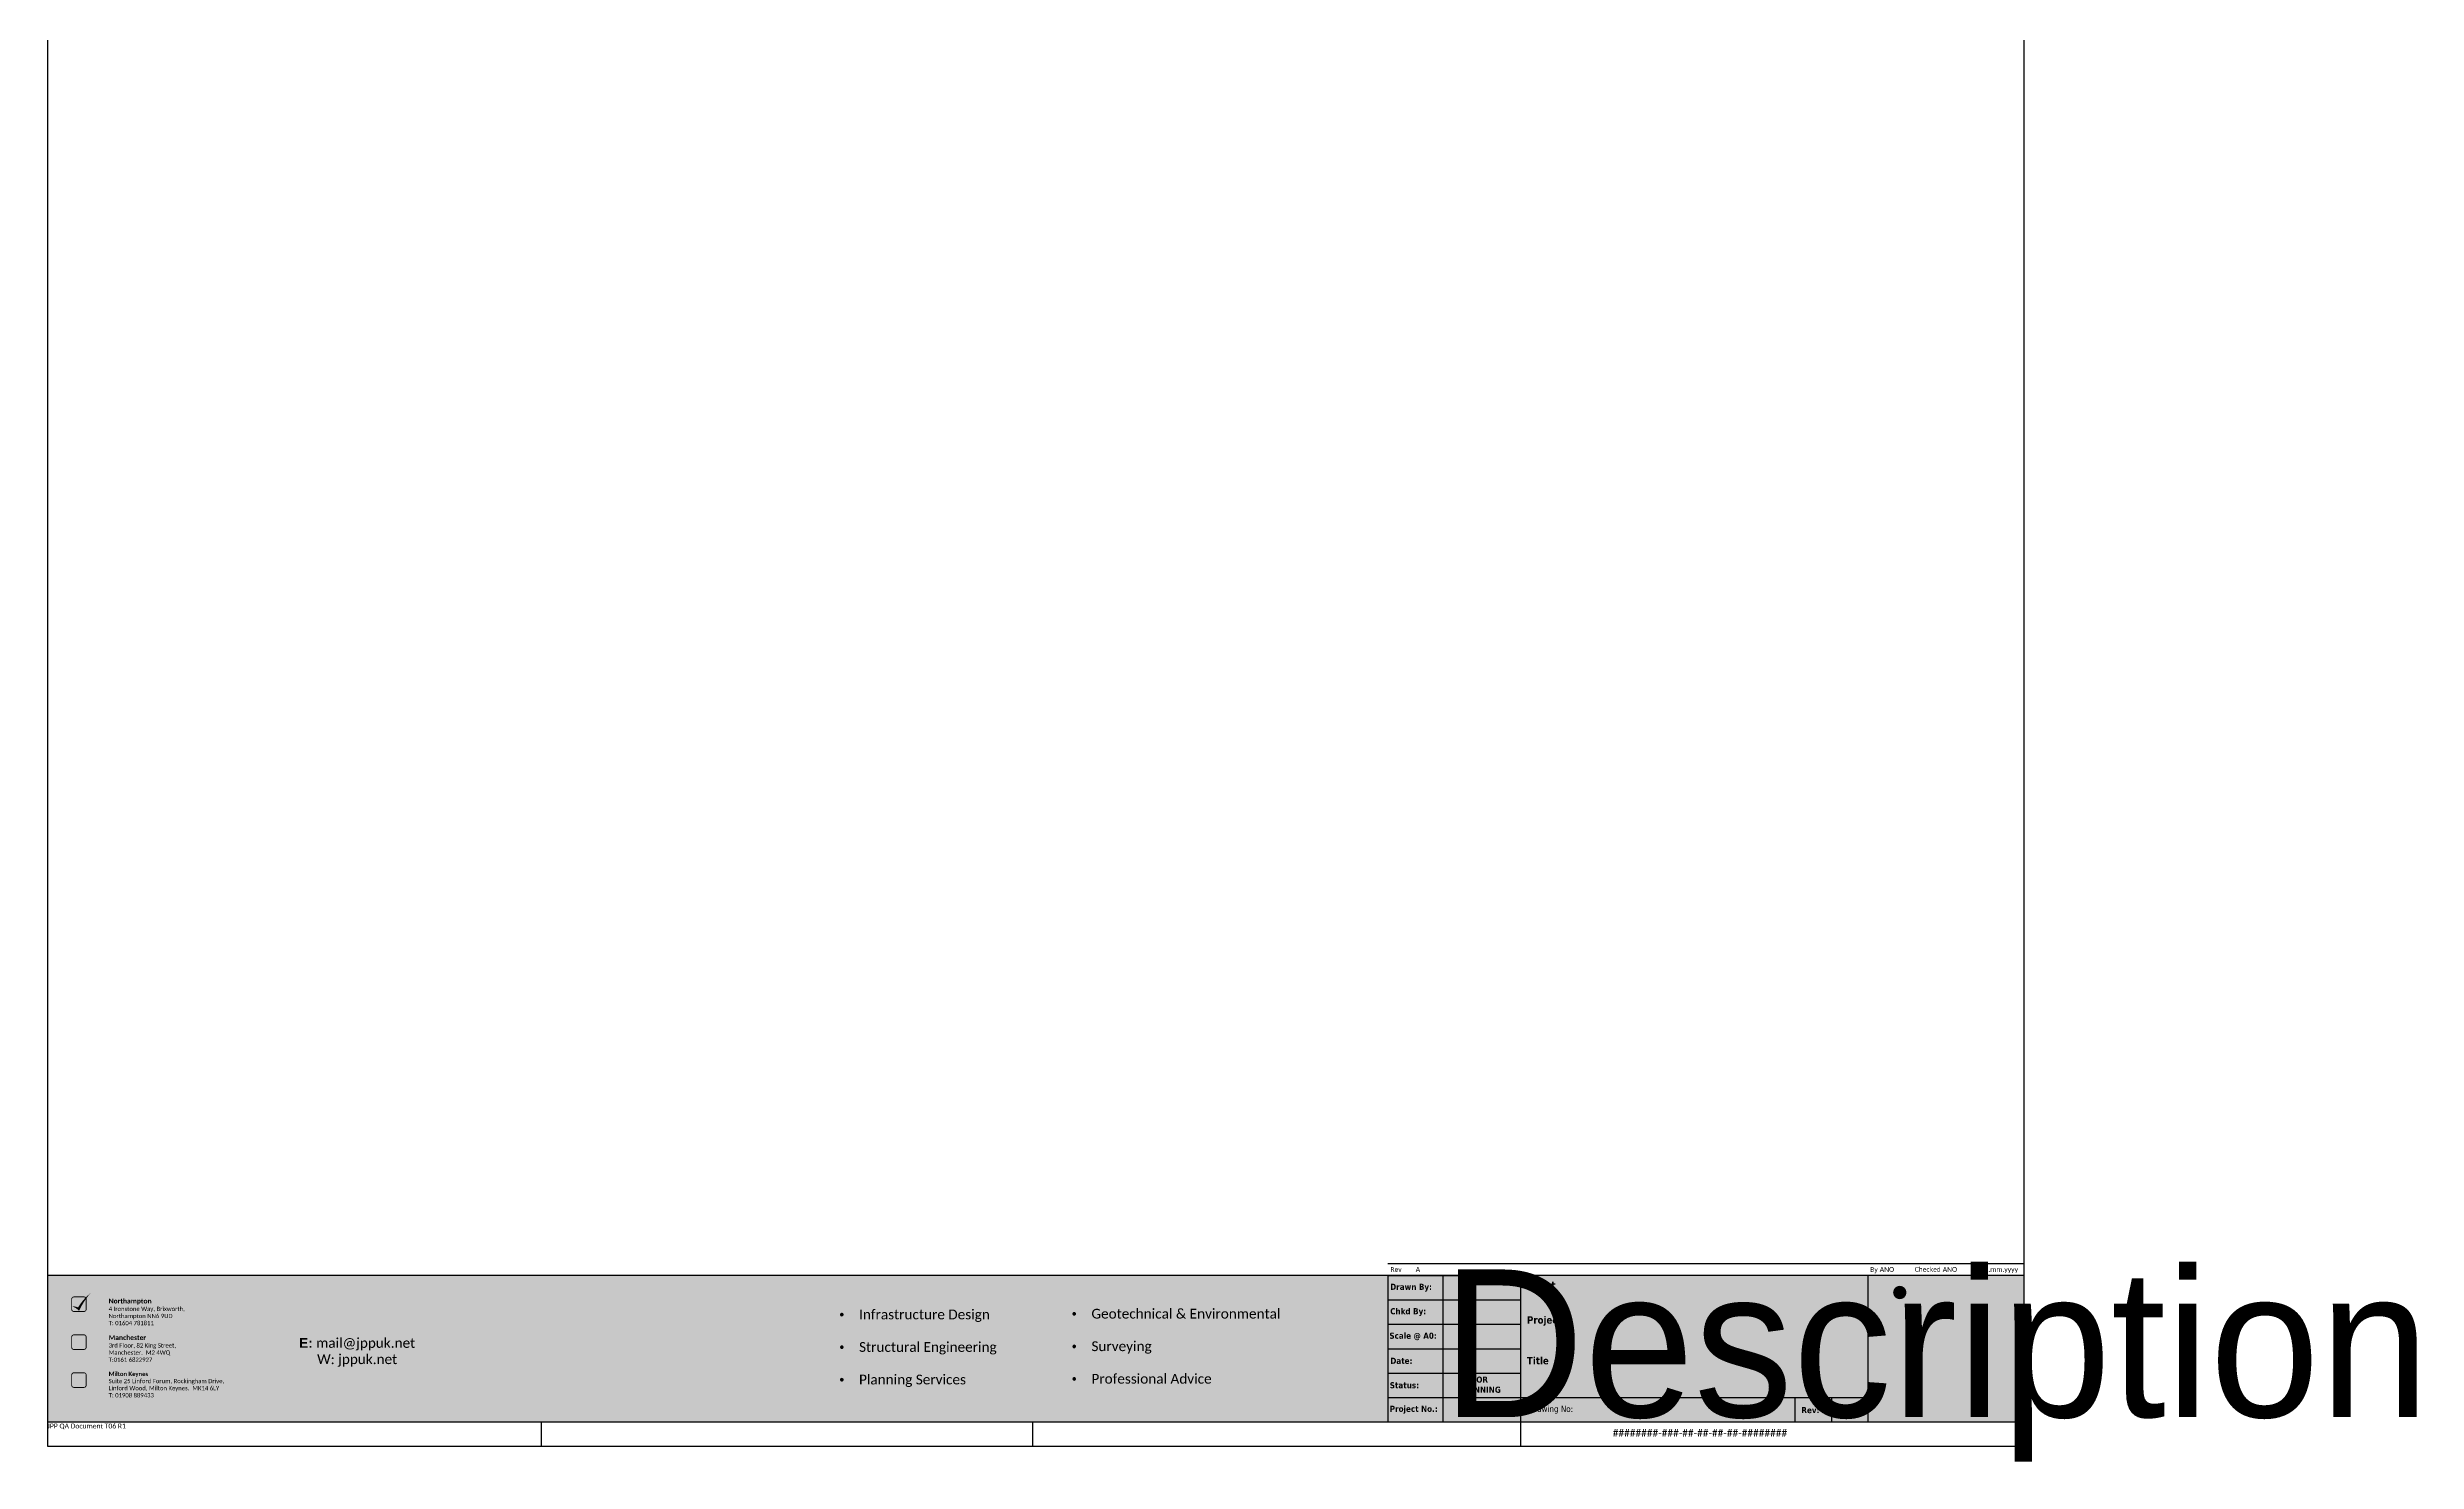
# Paper-space layout 'CIV_A0P' of a CAD drawing. Header units: metres. Extents: x 45 to 1016, y -4 to 1155.
# Drawn here: x 45 to 1016, y -4 to 575 of the extents above; entities that cross this region are included whole.
import ezdxf
from ezdxf.enums import TextEntityAlignment as Align

# ---------------------------------------------------------------- set-up
doc = ezdxf.new("R2018")
doc.units = ezdxf.units.M
doc.layers.get('0').update_dxf_attribs({"linetype": 'CONTINUOUS'})
doc.layers.get('Defpoints').update_dxf_attribs({"linetype": 'CONTINUOUS'})
for name, color, linetype in [('JPP_Mask', 7, 'CONTINUOUS'), ('JPP_Mask Text', 7, 'CONTINUOUS'), ('Margin', 7, 'CONTINUOUS'), ('Spacing Lines', 162, 'CONTINUOUS')]:
    doc.layers.add(name, color=color, linetype=linetype)
doc.styles.get("Standard").update_dxf_attribs({"font": 'calibri.ttf', "height": 2})
doc.styles.add('STANDARD NON ANNOTATIVE', font='calibri.ttf')

# ---------------------------------------------------------------- blocks, each defined once
blk = doc.blocks.new('*U38')
at = {"linetype": 'Continuous'}
h = blk.add_hatch(color=255, dxfattribs=at)
h.dxf.hatch_style = 1
edge = h.paths.add_edge_path()
edge.add_spline(control_points=[(9.315954642082318, 240.7454572409357), (5.525634642082338, 240.7454572409357), (2.453634642082335, 243.8174572409357), (2.453634642082335, 247.6070572409357), (2.453634642082335, 251.3966562409357), (5.525634642082338, 254.4686562409357), (9.315954642082318, 254.4686562409357), (13.1045946420823, 254.4686562409357), (16.17563464208234, 251.3966562409357), (16.17563464208234, 247.6070572409357), (16.17563464208234, 243.8174572409357), (13.1045946420823, 240.7454572409357), (9.315954642082318, 240.7454572409357)], knot_values=[0, 0, 0, 0, 1, 1, 1, 2, 2, 2, 3, 3, 3, 4, 4, 4, 4], degree=3, periodic=0)
h = blk.add_hatch(color=255, dxfattribs=at)
h.dxf.hatch_style = 1
edge = h.paths.add_edge_path()
edge.add_spline(control_points=[(92.08065671607395, 161.9571101049189), (93.64705671607393, 161.7555101049189), (95.21345671607392, 161.5539101049189), (96.77985671607391, 161.3523101049189), (97.62225671607393, 160.7499101049189), (97.37745671607394, 158.7027101049189), (96.53985671607393, 158.342710104919), (90.75825671607393, 158.5827101049189), (87.26625671607394, 158.7027101049189), (83.04921671607394, 158.7027101049189), (78.71145671607394, 158.7027101049189), (75.10017671607395, 158.5827101049189), (71.72793671607397, 158.342710104919), (70.88505671607393, 158.7027101049189), (70.64337671607396, 160.7499101049189), (71.48697671607397, 161.3523101049189), (72.33009671607397, 161.4731101049189), (73.17321671607397, 161.5939101049189), (74.01633671607397, 161.7147101049189), (78.47049671607394, 162.317110104919), (78.59145671607394, 163.519510104919), (78.59145671607394, 172.190709104919), (78.59145671607394, 189.4531087715857), (78.59145671607394, 206.7155084382524), (78.59145671607394, 223.977908104919), (78.59145671607394, 228.674708104919), (78.59145671607394, 229.2747081049189), (75.33921671607396, 231.4467081049189), (74.97889671607396, 231.6875081049188), (74.61857671607396, 231.9283081049189), (74.25825671607396, 232.1691081049188), (73.77537671607396, 232.6491081049189), (73.77537671607396, 233.976308104919), (74.37921671607396, 234.3339081049189), (77.51145671607395, 235.6587081049189), (83.16921671607395, 238.548308104919), (86.30145671607394, 240.8403081049189), (87.02385671607394, 240.8403081049189), (87.50625671607395, 240.5979081049189), (87.74385671607394, 239.9955081049189), (87.50625671607395, 237.825908104919), (87.26625671607394, 236.023508104919), (87.26625671607394, 234.4539081049189), (87.26625671607394, 233.6115081049189), (87.50625671607395, 232.8915081049189), (88.34865671607395, 232.8915081049189), (89.91345671607394, 233.6115081049189), (97.49985671607394, 238.548308104919), (105.2086557160739, 238.548308104919), (117.371855716074, 238.548308104919), (125.198255716074, 228.674708104919), (125.198255716074, 216.5115081049189), (125.198255716074, 199.771509104919), (112.917455716074, 187.728309104919), (95.81505671607394, 187.728309104919), (93.64785671607393, 187.728309104919), (90.27585671607395, 187.9659091049189), (89.19105671607394, 188.208309104919), (88.10625671607394, 187.9659091049189), (87.50625671607395, 187.365909104919), (87.50625671607395, 184.836309104919), (87.50625671607395, 180.621109104919), (87.50625671607395, 176.405909104919), (87.50625671607395, 172.190709104919), (87.50625671607395, 163.6419101049189), (87.74385671607394, 162.557110104919), (92.08065671607395, 161.9571101049189)], knot_values=[0, 0, 0, 0, 1, 1, 1, 2, 2, 2, 3, 3, 3, 4, 4, 4, 5, 5, 5, 6, 6, 6, 7, 7, 7, 8, 8, 8, 9, 9, 9, 10, 10, 10, 11, 11, 11, 12, 12, 12, 13, 13, 13, 14, 14, 14, 15, 15, 15, 16, 16, 16, 17, 17, 17, 18, 18, 18, 19, 19, 19, 20, 20, 20, 21, 21, 21, 22, 22, 22, 22], weights=[1, 1, 1, 1, 1, 1, 1, 1, 1, 1, 1, 1, 1, 1, 1, 1, 1, 1, 1, 1, 1, 1, 1, 1, 1, 1, 1, 1, 1, 1, 1, 1, 1, 1, 1, 1, 1, 1, 1, 1, 1, 1, 1, 1, 1, 1, 1, 1, 1, 1, 1, 1, 1, 1, 1, 1, 1, 1, 1, 1, 1, 1, 1, 1, 1, 1, 1], degree=3, periodic=0)
edge = h.paths.add_edge_path()
edge.add_spline(control_points=[(22.657298716074, 231.4467081049189), (22.29601871607397, 231.6875081049188), (21.93473871607395, 231.9283081049189), (21.57345871607393, 232.1691081049188), (21.09441871607396, 232.6491081049189), (21.09441871607396, 233.976308104919), (21.69273871607393, 234.3339081049189), (24.82377771607395, 235.6587081049189), (30.48441771607395, 238.548308104919), (33.61665771607395, 240.8403081049189), (34.33761771607396, 240.8403081049189), (34.81953771607394, 240.5979081049189), (35.05953771607395, 239.9955081049189), (34.81953771607394, 237.825908104919), (34.57953771607396, 236.023508104919), (34.57953771607396, 234.4539081049189), (34.57953771607396, 233.6115081049189), (34.81953771607394, 232.8915081049189), (35.66409771607397, 232.8915081049189), (37.23273771607396, 233.6115081049189), (44.81505771607394, 238.548308104919), (52.52241771607396, 238.548308104919), (64.69113771607394, 238.548308104919), (72.51345671607393, 228.674708104919), (72.51345671607393, 216.5115081049189), (72.51345671607393, 199.771509104919), (60.23337771607393, 187.728309104919), (43.13241771607395, 187.728309104919), (40.96305771607393, 187.728309104919), (37.59177771607395, 187.9659091049189), (36.50601771607396, 188.208309104919), (35.42241771607394, 187.9659091049189), (34.81953771607394, 187.365909104919), (34.81953771607394, 184.836309104919), (34.81953771607394, 180.621109104919), (34.81953771607394, 176.405909104919), (34.81953771607394, 172.190709104919), (34.81953771607394, 163.6419101049189), (35.05953771607395, 162.557110104919), (39.39537771607394, 161.9571101049189), (40.96193771607398, 161.7555101049189), (42.52849771607399, 161.5539101049189), (44.095057716074, 161.3523101049189), (44.93337771607395, 160.7499101049189), (44.69505771607393, 158.7027101049189), (43.85337771607394, 158.342710104919), (38.07177771607394, 158.5827101049189), (34.57953771607396, 158.7027101049189), (30.36441771607394, 158.7027101049189), (26.03145771607393, 158.7027101049189), (22.41537871607395, 158.5827101049189), (19.04241871607394, 158.342710104919), (18.20049871607395, 158.7027101049189), (17.95857871607393, 160.7499101049189), (18.80049871607395, 161.3523101049189), (19.64481871607398, 161.4731101049189), (20.489138716074, 161.5939101049189), (21.33345871607401, 161.7147101049189), (25.78953771607394, 162.317110104919), (25.91049771607396, 163.519510104919), (25.91049771607396, 172.190709104919), (25.91049771607396, 189.4531087715857), (25.91049771607396, 206.7155084382524), (25.91049771607396, 223.977908104919), (25.91049771607396, 228.674708104919), (25.91049771607396, 229.2747081049189), (22.65729871607397, 231.4467081049189)], knot_values=[0, 0, 0, 0, 1, 1, 1, 2, 2, 2, 3, 3, 3, 4, 4, 4, 5, 5, 5, 6, 6, 6, 7, 7, 7, 8, 8, 8, 9, 9, 9, 10, 10, 10, 11, 11, 11, 12, 12, 12, 13, 13, 13, 14, 14, 14, 15, 15, 15, 16, 16, 16, 17, 17, 17, 18, 18, 18, 19, 19, 19, 20, 20, 20, 21, 21, 21, 22, 22, 22, 22], weights=[1, 1, 1, 1, 1, 1, 1, 1, 1, 1, 1, 1, 1, 1, 1, 1, 1, 1, 1, 1, 1, 1, 1, 1, 1, 1, 1, 1, 1, 1, 1, 1, 1, 1, 1, 1, 1, 1, 1, 1, 1, 1, 1, 1, 1, 1, 1, 1, 1, 1, 1, 1, 1, 1, 1, 1, 1, 1, 1, 1, 1, 1, 1, 1, 1, 1, 1], degree=3, periodic=0)
edge = h.paths.add_edge_path()
edge.add_spline(control_points=[(14.71377871607393, 233.6835081049189), (15.51177871607393, 233.6835081049189), (16.15209871607397, 233.359508104919), (16.31145871607393, 232.7235081049189), (15.99177871607392, 227.1291081049189), (15.67305871607394, 219.465908104919), (15.67305871607394, 212.911508104919), (15.67305871607394, 200.0275084382523), (15.67305871607394, 187.1435087715856), (15.67305871607394, 174.2595091049189), (15.67305871607394, 162.7635101049189), (14.55441871607394, 154.7715101049189), (12.31665871607393, 149.3412701049189), (7.52337871607395, 137.843830104919), (-0.9366212839260584, 130.1751101049189), (-11.95886128392604, 123.305111104919), (-13.87790128392604, 123.626471104919), (-14.83694128392605, 125.384471104919), (-14.19950128392605, 126.9809511049189), (-10.04462128392606, 129.0538311049189), (-7.009821283926073, 131.616790104919), (-4.773021283926056, 134.171590104919), (0.9785787160739403, 140.878390104919), (3.856658716073952, 152.3763101049189), (3.856658716073952, 171.864309104919), (3.856658716073952, 185.2819087715856), (3.856658716073952, 198.6995084382523), (3.856658716073952, 212.117108104919), (3.856658716073952, 218.3499081049189), (3.856658716073952, 219.146708104919), (-0.4623812839260495, 222.0219081049189), (-0.9402212839260073, 222.3411081049189), (-1.418061283925994, 222.660308104919), (-1.89590128392598, 222.979508104919), (-2.537901283926033, 223.6155081049189), (-2.537901283926033, 225.3723081049189), (-1.738221283926066, 225.852308104919), (1.937618716073956, 227.1291081049189), (11.04273871607396, 231.2883081049189), (14.71377871607393, 233.6835081049189)], knot_values=[0, 0, 0, 0, 1, 1, 1, 2, 2, 2, 3, 3, 3, 4, 4, 4, 5, 5, 5, 6, 6, 6, 7, 7, 7, 8, 8, 8, 9, 9, 9, 10, 10, 10, 11, 11, 11, 12, 12, 12, 13, 13, 13, 13], weights=[1, 1, 1, 1, 1, 1, 1, 1, 1, 1, 1, 1, 1, 1, 1, 1, 1, 1, 1, 1, 1, 1, 1, 1, 1, 1, 1, 1, 1, 1, 1, 1, 1, 1, 1, 1, 1, 1, 1, 1], degree=3, periodic=0)
edge = h.paths.add_edge_path(flags=16)
edge.add_spline(control_points=[(38.43273771607394, 194.349909104919), (40.84305771607393, 192.545109104919), (44.57409771607396, 191.7003091049189), (47.10633771607394, 191.7003091049189), (56.98017771607394, 191.7003091049189), (62.75889771607396, 200.8563091049189), (62.75889771607396, 213.3819081049189), (62.75889771607396, 223.0155081049189), (57.34113771607394, 232.7691081049189), (46.50177771607395, 232.7691081049189), (41.32209771607396, 232.7691081049189), (37.59177771607395, 230.8371081049189), (36.26505771607395, 229.397108104919), (35.18049771607394, 228.0699081049189), (34.81953771607394, 226.2651081049189), (34.81953771607394, 222.290708104919), (34.81953771607394, 215.3851084382522), (34.81953771607394, 208.4795087715855), (34.81953771607394, 201.5739091049189), (34.81953771607394, 197.726709104919), (36.02409771607395, 196.279509104919), (38.43273771607394, 194.349909104919)], knot_values=[0, 0, 0, 0, 1, 1, 1, 2, 2, 2, 3, 3, 3, 4, 4, 4, 5, 5, 5, 6, 6, 6, 7, 7, 7, 7], weights=[1, 1, 1, 1, 1, 1, 1, 1, 1, 1, 1, 1, 1, 1, 1, 1, 1, 1, 1, 1, 1, 1], degree=3, periodic=0)
edge = h.paths.add_edge_path(flags=16)
edge.add_spline(control_points=[(91.11825671607394, 194.349909104919), (93.52785671607393, 192.545109104919), (97.25985671607393, 191.7003091049189), (99.79185671607394, 191.7003091049189), (109.665455716074, 191.7003091049189), (115.444655716074, 200.8563091049189), (115.444655716074, 213.3819081049189), (115.444655716074, 223.0155081049189), (110.027855716074, 232.7691081049189), (99.18705671607395, 232.7691081049189), (94.00785671607395, 232.7691081049189), (90.27585671607395, 230.8371081049189), (88.95105671607394, 229.397108104919), (87.86625671607393, 228.0699081049189), (87.50625671607395, 226.2651081049189), (87.50625671607395, 222.290708104919), (87.50625671607395, 215.3851084382522), (87.50625671607395, 208.4795087715855), (87.50625671607395, 201.5739091049189), (87.50625671607395, 197.726709104919), (88.71105671607393, 196.279509104919), (91.11825671607394, 194.349909104919)], knot_values=[0, 0, 0, 0, 1, 1, 1, 2, 2, 2, 3, 3, 3, 4, 4, 4, 5, 5, 5, 6, 6, 6, 7, 7, 7, 7], weights=[1, 1, 1, 1, 1, 1, 1, 1, 1, 1, 1, 1, 1, 1, 1, 1, 1, 1, 1, 1, 1, 1], degree=3, periodic=0)
blk = doc.blocks.new('Tick')
h = blk.add_hatch(color=255)
h.dxf.hatch_style = 1
edge = h.paths.add_edge_path()
edge.add_arc((-5.204367551032647, -6.02161254090349), 7.273209859221451, 43.46078129643911, 69.72699878945099, ccw=False)
edge.add_arc((27.82063008397041, -13.85638007394441), 30.57179190117827, 139.0172680132614, 155.1704723704244, ccw=False)
edge.add_arc((18.71639133113672, -11.11990909727949), 22.24964404842879, 128.9088510307224, 148.8767391847138)
edge.add_arc((-2.508906315269996, -5.014471870476584), 5.818153347749766, 68.01265408962024, 91.72696884095329)
blk = doc.blocks.new('*U45')
at = {"layer": 'JPP_Mask', "true_color": 0x014b92}
h = blk.add_hatch(color=154, dxfattribs=at)
h.dxf.hatch_style = 1
h.paths.add_polyline_path([(829.9924569496284, 25.00039319691443), (829.9924569496284, 85.00034658961144), (19.99245694962818, 85.00034658961144), (19.99245694962818, 25.00039319691443)])
at = {"color": 255}
for p, q in [((569.2500000000001, 74.99999999999994), (623.7500000000002, 74.99999999999994)), ((569.2500000000001, 64.99999999999994), (623.7500000000002, 64.99999999999996)), ((569.2500000000001, 54.99999999999994), (623.7500000000001, 54.99999999999994)), ((569.2500000000001, 44.99999999999994), (623.7500000000001, 44.99999999999995)), ((569.2500000000001, 34.99999999999994), (766.0985445640983, 34.99999999999994))]:
    blk.add_line(p, q, dxfattribs=at)
at = {"color": 255, "const_width": 0.35}
for points in [[(30.92001600095273, 70.23664705152058), (34.92001600095273, 70.23664705152058, 0.414213562373095), (35.92001600095273, 71.23664705152058), (35.92001600095273, 75.23664705152058, 0.414213562373095), (34.92001600095273, 76.23664705152058), (30.92001600095273, 76.23664705152058, 0.414213562373095), (29.92001600095273, 75.23664705152058), (29.92001600095273, 71.23664705152058, 0.414213562373095)], [(30.92001600095273, 54.68449148460448), (34.92001600095273, 54.68449148460448, 0.414213562373095), (35.92001600095273, 55.68449148460448), (35.92001600095273, 59.68449148460448, 0.414213562373095), (34.92001600095273, 60.68449148460448), (30.92001600095273, 60.68449148460448, 0.414213562373095), (29.92001600095273, 59.68449148460448), (29.92001600095273, 55.68449148460448, 0.414213562373095)], [(30.92001600095273, 39.13233405969984), (34.92001600095273, 39.13233405969984, 0.414213562373095), (35.92001600095273, 40.13233405969984), (35.92001600095273, 44.13233405969984, 0.414213562373095), (34.92001600095273, 45.13233405969984), (30.92001600095273, 45.13233405969984, 0.414213562373095), (29.92001600095273, 44.13233405969984), (29.92001600095273, 40.13233405969984, 0.414213562373095)]]:
    blk.add_lwpolyline(points, format="xyb", close=True, dxfattribs=at)
at = {"layer": 'Defpoints'}
for p, q in [((222.5, 15), (222.5, 25)), ((423.75, 15), (423.75, 25)), ((623.75, 15), (623.75, 24.99999999999994))]:
    blk.add_line(p, q, dxfattribs=at)
at = {"layer": 'Spacing Lines', "color": 255}
for p, q in [((569.2500000000001, 84.99995339269704), (623.7500000000001, 84.99995339269692)), ((569.2500000000001, 84.99995339269704), (569.2500000000001, 24.99999999999996)), ((591.7500000000001, 84.99995339269704), (591.7500000000001, 24.99999999999996)), ((623.75, 24.99999999999996), (623.7500000000001, 84.99995339269698)), ((766.0985445640983, 24.99999999999994), (766.0985445640983, 84.99995339269695)), ((736.0985445640983, 24.99999999999994), (736.0985445640985, 34.99999999999994)), ((751.0985445640983, 24.99999999999994), (751.0985445640983, 34.99999999999994))]:
    blk.add_line(p, q, dxfattribs=at)
blk.add_lwpolyline([(830.0000000000001, 24.99999999999994), (830, 84.99995339269695), (20, 84.99995339269695), (20, 25), (830.0000000000001, 24.99999999999994)], dxfattribs=at)
at = {"color": 255, "xscale": 0.4, "yscale": 0.4, "zscale": 0.4}
blk.add_blockref('*U38', (775.2824904754216, -21.0153444122457), dxfattribs=at)
at = {"layer": 'JPP_Mask', "color": 255}
blk.add_blockref('Tick', (32.89715637534267, 71.54821757311348), dxfattribs=at)
at = {"color": 255, "attachment_point": 4, "style": 'STANDARD NON ANNOTATIVE'}
for s, insert, char_height, width in [('{\\fTahoma|b1|i0|c0|p34;Drawn By:}', (570.2208023054152, 79.99995339269704), 2.5, 25.72530956927631), ('{\\fTahoma|b1|i0|c0|p34;Client}', (626.2500000000001, 81.0380477818433), 3, 27.20992598392013), ('{\\fTahoma|b1|i0|c0|p34;Chkd By:}', (570.2208023054152, 69.99995339269704), 2.5, 25.72530956927631), ('{\\fTahoma|b1|i0|c0|p34;Project}', (626.25, 66.33978012088645), 3, 27.20992598392013), ('{\\fTahoma|b1|i0|c0|p34;Scale @ A0:}', (569.8808732418784, 60.02372244852619), 2.5, 25.72530956927631), ('{\\fTahoma|b1|i0|c0|p34;Date:}', (570.2689255465084, 50.02372244852619), 2.5, 25.72530956927631), ('{\\fTahoma|b1|i0|c0|p34;Title}', (626.2500000000001, 50.06898341168564), 3, 27.20992598392013), ('{\\fTahoma|b1|i0|c0|p34;Status:}', (570.0288971194702, 39.99995339269704), 2.5, 25.72530956927631), ('{\\fTahoma|b1|i0|c0|p34;Project No.:}', (570.0288971194702, 29.9999766963485), 2.5, 25.72530956927631), ('{\\fTahoma|b0|i0|c0|p34;Drawing No:}', (626.9321027800197, 29.99999999999995), 2.5, 39.18354897948348), ('{\\fTahoma|b1|i0|c0|p34;Rev:}', (738.708529054537, 29.80680128678699), 2.5, 25.72530956927631)]:
    blk.add_mtext(s, dxfattribs=dict(at, insert=insert, char_height=char_height, width=width))
at = {"color": 154, "true_color": 0x004a91, "insert": (45.10676900991916, 55.27594615984086), "char_height": 2, "width": 49.24617388058323, "attachment_point": 4}
blk.add_mtext('{\\fCalibri|b1|i0|c0|p34;\\C255;Northampton\\P\\fCalibri|b0|i0|c0|p34;\\H0.875x;4 Ironstone Way, Brixworth,\\PNorthampton NN6 9UD\\PT: 01604 781811\\P\\P\\fCalibri|b1|i0|c0|p34;\\H1.14286x;Manchester\\P\\fCalibri|b0|i0|c0|p34;\\H0.875x;3rd Floor, 82 King Street,\\PManchester.  M2 4WQ\\fCalibri|b1|i0|c0|p34;\\H1.14286x;\\P\\fCalibri|b0|i0|c0|p34;\\H0.875x;T:0161 6822927\\P\\P\\fCalibri|b1|i0|c0|p34;Milton Keynes\\P\\fCalibri|b0|i0|c0|p34;Suite 25 Linford Forum, Rockingham Drive,\\PLinford Wood, Milton Keynes.  MK14 6LY\\PT: 01908 889433}', dxfattribs=at)
at = {"color": 7, "insert": (146.9328488611427, 53.49565392473042), "char_height": 4, "attachment_point": 5, "style": 'STANDARD NON ANNOTATIVE'}
blk.add_mtext_dynamic_manual_height_columns('{\\fArial|b1|i0|c0|p34;\\C255;E:\\fCalibri|b1|i0|c0|p34; \\fCalibri|b0|i0|c0|p34;mail@jppuk.net\\PW: jppuk.net}', width=55.45517971433931, gutter_width=20, heights=[22.08526833368208], dxfattribs=at)
at = {"color": 162, "insert": (20.02039763379707, 24.31468163923), "char_height": 2, "width": 50.24286120221313, "attachment_point": 1}
blk.add_mtext('JPP QA Document T06 R1', dxfattribs=at)
at = {"color": 255}
blk.add_attdef('PROJECTNO', text='', height=3, dxfattribs=at).set_placement((607.75, 29.99999999999995), align=Align.MIDDLE)
at = {"layer": 'Defpoints', "color": 255, "insert": (661.3914060537145, 21.9861538461538), "char_height": 3, "attachment_point": 1, "style": 'STANDARD NON ANNOTATIVE'}
blk.add_mtext_dynamic_manual_height_columns('########-###-##-##-##-##-########', width=72.8660720986004, gutter_width=10, heights=[0], dxfattribs=at)
at = {"layer": 'JPP_Mask', "color": 255}
for tag, p in [('DRAWNBY', (607.7500000000001, 79.99997669634843)), ('CHECKEDBY', (607.7500000000002, 69.99999999999994)), ('SCALE', (607.7500000000002, 59.99999999999995)), ('DATE', (607.7500000000001, 49.99999999999994))]:
    blk.add_attdef(tag, text='', height=2, dxfattribs=at).set_placement(p, align=Align.MIDDLE)
for tag, p in [('CLIENT1', (648.75, 79.44439999999994)), ('CLIENT2', (648.75, 73.88889999999995)), ('PROJECT1', (648.75, 65.59843103916745)), ('PROJECT2', (648.75, 60.04293103916744)), ('TITLE1', (648.75, 48.93066455588602)), ('PROJECT3', (648.75, 54.48723103916745)), ('TITLE2', (648.75, 43.37147051955213)), ('TITLE3', (648.75, 37.82013391743563))]:
    blk.add_attdef(tag, p, '', height=2.75, dxfattribs=at)
at = {"layer": 'JPP_Mask', "color": 255, "style": 'STANDARD NON ANNOTATIVE'}
for tag, p in [('DRAWINGNO.', (658.75, 28.74020836225577)), ('REV.', (752.7482168884181, 28.5421521914393))]:
    blk.add_attdef(tag, p, '', height=3, dxfattribs=at)
at = {"layer": 'Margin', "char_height": 4, "width": 177.4753907440388, "attachment_point": 4}
for s, insert in [('\\pxi-3,l3,t2,3;{\\fSymbol|b0|i0|c2|p18;\\C255;·^I}{\\C255;Infrastructure Design \\P\\P{\\fSymbol|b0|i0|c2|p18;·^I}Structural Engineering\\P\\P{\\fSymbol|b0|i0|c2|p18;·^I}Planning Services}', (344.5759560794272, 55.16699016399699)), ('{\\C255;\\P\\pxi-3,l3,t2,3;{\\fSymbol|b0|i0|c2|p18;·^I}Geotechnical & Environmental\\P\\pi0,l0,tz;\\P\\pi-3,l3,t2,3;{\\fSymbol|b0|i0|c2|p18;·^I}Surveying\\P\\pi0,l0,tz;\\P\\pi-3,l3,t2,3;{\\fSymbol|b0|i0|c2|p18;·^I}Professional Advice}', (439.7856943212087, 59.3251087613925))]:
    blk.add_mtext(s, dxfattribs=dict(at, insert=insert))
blk = doc.blocks.new('*U28')
at = {"layer": 'Defpoints'}
blk.add_lwpolyline([(-112.9999987747785, 4.95625584232036), (147.7500012252215, 4.956255842320362)], dxfattribs=at)
at = {"color": 7}
for tag, p in [('REV', (-101.6024326219642, 2.478127522250418)), ('DRAWN', (88.54819592777358, 2.478127522250418)), ('CHECKED', (114.3435922382244, 2.478914050447656)), ('DATE', (129.7451465951435, 2.480582706642309))]:
    blk.add_attdef(tag, text='', height=2, dxfattribs=at).set_placement(p, align=Align.MIDDLE_LEFT)
at = {"color": 7, "lineweight": 30}
blk.add_attdef('DESCRIPTION', text='', height=2, dxfattribs=at).set_placement((-90.95804787845043, 2.478127522250418), align=Align.MIDDLE_LEFT)
at = {"layer": 'JPP_Mask Text', "char_height": 2, "attachment_point": 4, "style": 'STANDARD NON ANNOTATIVE'}
for s, insert, width in [('{\\fTahoma|b0|i0|c0|p34;Rev}', (-111.9999987747785, 2.478127522250418), 4.397566152814306), ('{\\fTahoma|b0|i0|c0|p34;By}', (84.6117262312323, 2.203812790579207), 10.20884799879764), ('{\\fTahoma|b0|i0|c0|p34;Checked}', (102.8321346995649, 2.49938816348543), 11.51145753865944)]:
    blk.add_mtext(s, dxfattribs=dict(at, insert=insert, width=width))
blk = doc.blocks.new('*U22')
at = {"layer": 'JPP_Mask Text', "color": 255, "insert": (782.3936057420312, 76.56197479977789), "char_height": 2.5, "width": 25.82838635759754, "attachment_point": 5, "style": 'STANDARD NON ANNOTATIVE'}
blk.add_mtext('\\pxqc;{\\fTahoma|b1|i0|c0|p34;FOR\\P\\pq*;PLANNING}', dxfattribs=at)

psp = doc.layouts.new('CIV_A0P')

# ---------------------------------------------------------------- linework, layer by layer
at = {"layer": 'Defpoints'}
psp.add_lwpolyline([(855.0141569771754, 2.119651175835834), (855.0141569771754, 1155.119651175836), (45.01415697717545, 1155.119651175836), (45.01415697717533, 2.119651175835884)], close=True, dxfattribs=at)

# ---------------------------------------------------------------- block references
at = {"layer": 'JPP_Mask'}
ref = psp.add_blockref('*U28', (707.2641551922416, 72.11960536635237), dxfattribs=at)
ref.add_attrib('REV', 'A', dxfattribs={"layer": '0', "color": 7, "height": 2}).set_placement((605.6617225702773, 74.59773288860279), align=Align.MIDDLE_LEFT)
lines = psp.add_mtext('Description', dxfattribs={"layer": '0', "color": 7, "insert": (616.3061073137911, 74.59773288860279), "char_height": 60.50937934481499, "attachment_point": 1})
ref.add_attrib('DESCRIPTION', '', (616.3061073137911, 74.59773288860279)).embed_mtext(lines)
ref.add_attrib('DRAWN', 'ANO', dxfattribs={"layer": '0', "color": 7, "height": 2}).set_placement((795.8123511200151, 74.59773288860279), align=Align.MIDDLE_LEFT)
ref.add_attrib('CHECKED', 'ANO', dxfattribs={"layer": '0', "color": 7, "height": 2}).set_placement((821.6077474304659, 74.59851941680003), align=Align.MIDDLE_LEFT)
ref.add_attrib('DATE', 'dd.mm.yyyy', dxfattribs={"layer": '0', "color": 7, "height": 2}).set_placement((837.0093017873851, 74.60018807299468), align=Align.MIDDLE_LEFT)
for name, p in [('*U45', (25.01415697717534, -12.88034882416422)), ('*U22', (-150.516169035754, -49.20679499604488))]:
    psp.add_blockref(name, p, dxfattribs=at)

doc.saveas('drawing.dxf')
